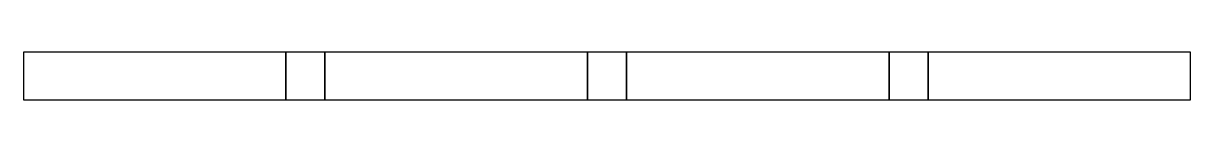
# Model space of a CAD drawing. Header units: millimetres. Extents: x -58 to -6.4, y 19.2 to 21.3.
import ezdxf

# ---------------------------------------------------------------- set-up
doc = ezdxf.new("R2010")
doc.units = ezdxf.units.MM
doc.layers.get('0').update_dxf_attribs({"linetype": 'CONTINUOUS'})

msp = doc.modelspace()

# ---------------------------------------------------------------- linework, layer by layer
for points in [[(-46.355, 19.243), (-46.355, 21.343), (-57.955, 21.343), (-57.955, 19.243)], [(-46.355, 21.343), (-46.355, 19.243), (-44.627, 19.243), (-44.627, 21.343)], [(-44.627, 21.343), (-44.627, 19.243), (-33.027, 19.243), (-33.027, 21.343)], [(-33.027, 21.343), (-33.027, 19.243), (-31.299, 19.243), (-31.299, 21.343)], [(-31.299, 21.343), (-31.299, 19.243), (-19.699, 19.243), (-19.699, 21.343)], [(-19.699, 21.343), (-19.699, 19.243), (-17.971, 19.243), (-17.971, 21.343)], [(-17.971, 21.343), (-17.971, 19.243), (-10.311, 19.243), (-7.811, 19.243), (-6.371, 19.243), (-6.371, 21.343)]]:
    msp.add_lwpolyline(points, close=True)

doc.saveas('drawing.dxf')
